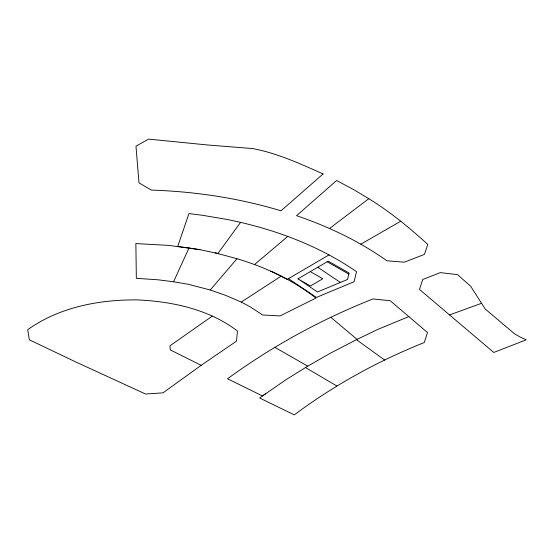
<?xml version="1.0" encoding="UTF-8"?>
<svg xmlns="http://www.w3.org/2000/svg" width="554" height="554" viewBox="0 0 554 554"><rect width="100%" height="100%" fill="white"/><g stroke="black" fill="none" stroke-linecap="round" stroke-linejoin="round"><path stroke-width="0.83" d="M199.973 249.688L168.741 245.387L135.868 243.58L136.339 278.343L157.793 279.777L173.561 281.764L189.004 247.97L199.973 249.688L217.874 253.517L240.588 222.369C281.695 231.974 321.673 247.61 356.534 271.702L354.048 281.737L316.396 297.436L288.426 278.655M173.561 281.764L188.305 284.292L210.25 289.991L236.967 258.718C254.334 263.912 271.308 270.643 287.214 279.354L329.124 254.847M254.521 264.577L287.789 236.399M329.498 228.518L368.798 198.685C390.071 211.76 409.392 227.666 427.813 244.453L424.385 254.404L404.351 262.187L386.948 260.796C359.366 241.232 328.508 226.558 296.549 215.686L336.597 180.528L353.528 189.53L368.798 198.685M265.788 393.555L259.66 398.014L294.292 414.884C334.145 385.106 378.14 360.959 424.309 342.511L427.487 332.538L390.272 300.76L373.015 298.938C321.452 319.305 272.326 346.084 227.535 378.777L262.485 395.951L286.196 379.566L307.726 366.166L330.219 353.293L357.053 339.373L330.766 317.255M201.164 365.328L236.516 341.139L237.437 331.001C209.197 309.451 172.758 301.542 137.856 299.915C99.547 299.451 59.354 307.068 27.7 329.713L29.341 339.803L75.392 361.776L145.529 394.012L162.98 392.855L201.164 365.328L170.355 349.92L169.933 345.834L212.237 316.14M210.25 289.991L225.52 295.337L241.239 302.062L281.162 276.148M297.969 278.842L328.21 261.149L349.103 273.06L347.524 279.458L317.511 291.972L297.969 278.842L310.462 285.961L322.795 278.752L310.295 271.626M360.779 244.224L400.722 221.219M408.817 316.597L378.008 329.311L356.457 339.657L384.663 360.072M449.557 314.921L481.565 303.294L485.214 309.014L514.479 333.743L520.393 337.206L526.3 339.789L493.773 352.462L419.468 289.403L422.799 279.458L440.298 272.623L457.528 274.625L470.665 286.252L481.565 303.294M189.004 247.97L177.73 246.447L188.949 213.567L202.335 215.271L228.054 219.626L240.588 222.369M215.146 252.825L236.967 258.718M241.239 302.062L250.027 306.708L262.561 314.977L280.04 315.925L315.918 298.08C302.131 287.097 286.681 278.427 270.684 271.128M327.172 261.758L348.847 274.112M274.978 347.4L307.726 366.166M305.489 367.565L336.922 386.027M317.767 267.263L340.364 282.443M323.093 173.935L281.01 210.811C238.926 198.103 195.209 191.539 151.311 190.084L138.978 182.848L135.972 146.138L148.631 139.116L207.473 144.968L252.679 148.562C277.27 153.16 300.337 163.818 323.093 173.935"/></g></svg>
